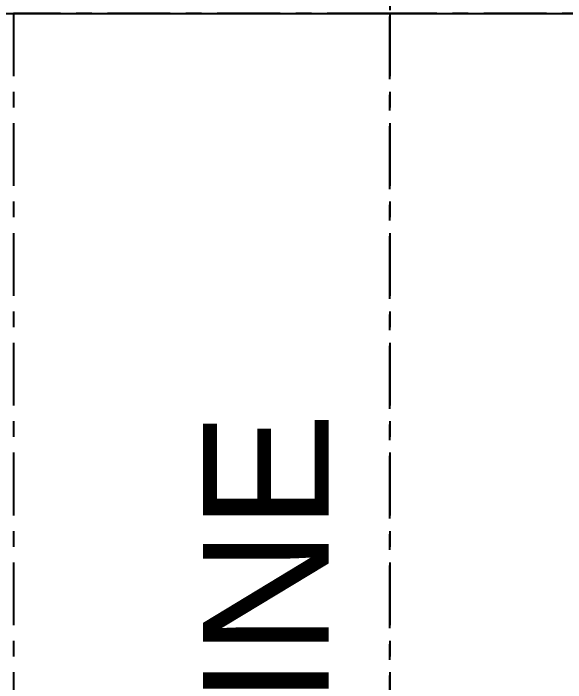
# Model space of a CAD drawing. Header units: millimetres. Extents: x -244126 to 368105, y -173968 to 259060.
# Drawn here: x 143884 to 154887, y -77051 to -63720 of the extents above; entities that cross this region are included whole.
import ezdxf

# ---------------------------------------------------------------- set-up
doc = ezdxf.new("R2010")
doc.units = ezdxf.units.MM
doc.header["$MEASUREMENT"] = 0
doc.linetypes.add('005_GG_TA_LINE', pattern=[13.75, 5, -1.25, 1.25, -1.25, 5])
doc.layers.add('001 - ASCESSORIES', color=1, linetype='Continuous')
doc.styles.get("Standard").update_dxf_attribs({"font": 'arial.ttf'})

# ---------------------------------------------------------------- blocks, each defined once
blk = doc.blocks.new('*U4692')
at = {"color": 0, "linetype": '005_GG_TA_LINE'}
blk.add_lwpolyline([(0, 0), (110.248, 0), (110.248, 30), (0, 30)], close=True, dxfattribs=at)
blk.add_attdef('NAMEBLK', (8.582, 4.878), '', height=10, dxfattribs=at)

msp = doc.modelspace()

# ---------------------------------------------------------------- linework, layer by layer
at = {"color": 8}
msp.add_ray((122184.76531, -63719.80265), (1, 0), dxfattribs=at)

# ---------------------------------------------------------------- block references
at = {"layer": '001 - ASCESSORIES', "linetype": '005_GG_TA_LINE', "xscale": 250, "yscale": 250, "zscale": 250, "rotation": 90}
for p in [(158884.1015, -63719.80265), (158884.1015, -91281.80137)]:
    msp.add_blockref('*U4692', p, dxfattribs=at)
msp.add_blockref('*U4692', (151384.1015, -91281.80137), dxfattribs=at).add_auto_attribs({'NAMEBLK': 'FAMELINE'})

doc.saveas('drawing.dxf')
